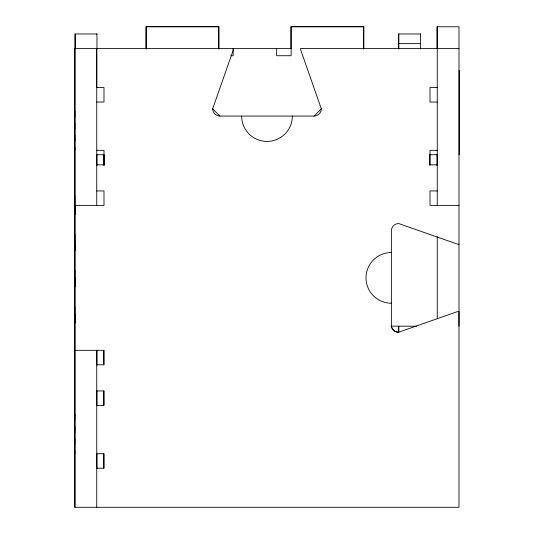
<?xml version="1.0" encoding="UTF-8"?>
<svg xmlns="http://www.w3.org/2000/svg" width="534" height="534" viewBox="0 0 534 534"><rect width="100%" height="100%" fill="white"/><g stroke="black" fill="none" stroke-linecap="round" stroke-linejoin="round"><path stroke-width="0.8" d="M74.8 453.726L74.8 450.703M74.8 314.099L74.8 306.856M74.8 277.874L74.8 270.631M74.8 234.406L75.014 250.706M74.8 205.43L74.8 195.618M74.8 150.328L74.8 147.311M74.8 135.236L74.8 141.27M74.8 123.16L74.8 129.195M74.8 111.085L74.8 117.12M74.8 438.628L74.8 444.668M74.8 426.553L74.8 432.593M74.8 414.484L74.8 420.518M75.014 323.157L75.014 314.099M75.014 286.932L75.014 277.874M75.014 214.481L75.014 205.43L103.99 205.43L103.99 190.938L96.747 190.938M458.986 48.501L300.629 48.454A7.242 7.242 0 0 0 300.929 50.53L321.334 108.829A7.242 7.242 0 0 1 314.092 116.072L219.908 116.072A7.242 7.242 0 0 1 212.666 108.829L233.071 50.53A7.242 7.242 0 0 0 233.371 48.454M314.092 116.072L321.334 108.829M146.256 48.894L146.256 26.7L218.753 26.7M363.654 48.848L363.654 26.7L291.15 26.7L291.15 55.73L276.659 55.73L276.659 48.481M398.825 43.628L420.565 43.628M75.014 48.454L291.364 48.454M230.775 55.73L233.191 55.73L233.191 48.481M437.253 87.536L430.01 87.536L430.01 102.027L437.253 102.027M96.747 102.027L103.99 102.027L103.99 87.536L96.747 87.536L96.747 48.454L96.747 205.663M96.747 150.328L103.99 150.328L103.99 165.206M437.253 150.328L430.01 150.328L430.01 165.206M96.541 154.74L104.203 154.74L104.203 165.206M429.303 154.693L437.76 154.74M96.747 164.819L103.99 164.819M429.797 164.819L437.253 164.819M437.253 190.938L430.01 190.938L430.01 205.43L458.986 205.43M391.115 326.154L416.48 326.201M75.014 350.324L103.99 350.324L103.99 364.815L96.747 364.815M96.747 390.935L103.99 390.935L103.99 405.426L96.747 405.426M96.747 453.726L103.99 453.726L103.99 468.211L96.747 468.211M212.666 108.829L219.908 116.072M459.2 70.214L459.2 154.74M458.986 326.221L458.986 26.767L437.039 26.767L437.039 48.501M437.253 26.767L437.253 205.77M437.253 236.502L437.253 318.751M437.039 154.566L437.039 165.607M429.797 154.74L429.797 165.206M420.565 48.914L420.565 33.969L398.618 33.969L398.618 48.914M420.351 33.969L420.351 34.33M398.825 33.969L398.825 48.914M398.825 326.207L398.825 332.035M398.618 326.207L398.618 332.035M363.814 48.894L363.814 26.747L290.937 26.747L290.937 48.481M363.601 26.7L363.601 48.894M218.913 48.894L218.913 26.747L146.042 26.747L146.042 48.481M218.7 26.7L218.7 48.894M146.463 26.747L146.463 48.894M146.309 26.7L146.309 48.848M103.776 154.74L103.776 165.206M103.776 350.324L103.776 364.815M103.776 390.935L103.776 405.426M103.776 453.726L103.776 468.211M96.961 48.908L96.961 33.969L75.014 33.969L75.014 507.293M96.961 154.713L96.961 165.58M96.961 350.431L96.961 364.989M96.961 390.861L96.961 405.413M96.961 453.927L96.961 468.485M96.747 33.969L96.747 34.323M96.747 350.324L96.747 507.293M75.227 33.969L75.227 48.908M74.8 48.454L74.8 507.293L458.986 507.293L458.986 311.502A7.242 7.242 0 0 0 456.917 311.809L398.618 332.215A7.242 7.242 0 0 1 391.369 324.966L391.369 230.781A7.242 7.242 0 0 1 398.618 223.539L456.917 243.945A7.242 7.242 0 0 0 458.986 244.245M391.369 303.232A25.358 25.358 0 0 1 366.01 277.874A25.358 25.358 0 0 1 391.369 252.522M292.358 116.072A25.358 25.358 0 0 1 267 141.43A25.358 25.358 0 0 1 241.642 116.072M398.404 332.215A7.242 7.242 0 0 1 391.235 326.014M233.158 48.454A7.242 7.242 0 0 1 233.151 48.848"/></g></svg>
